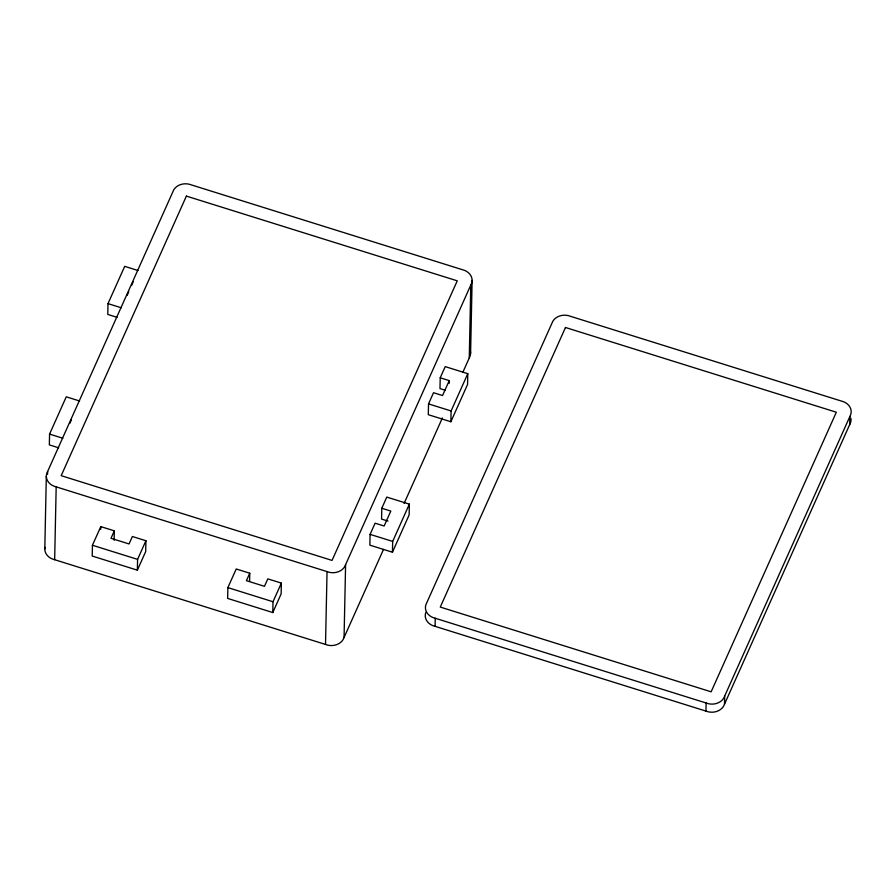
<?xml version="1.0" encoding="UTF-8"?>
<svg xmlns="http://www.w3.org/2000/svg" width="896" height="896" viewBox="0 0 896 896"><rect width="100%" height="100%" fill="white"/><g stroke="black" fill="none" stroke-linecap="round" stroke-linejoin="round"><path stroke-width="1.34" d="M44.8 548.946L46.323 476.101M47.589 474.186L47.645 471.442L172.85 191.856A13.238 10.965 1.2 0 1 191.397 184.912L462.258 269.651A13.238 10.965 1.2 0 1 470.792 285.074L469.269 357.918L462.986 371.963M79.542 400.971L66.27 396.816L49.571 434.101L49.347 444.886L58.643 447.798M383.51 549.405L344.064 637.493A13.238 10.965 1.2 0 1 325.517 644.448L54.656 559.709L56.179 486.864A13.238 10.965 1.2 0 1 47.645 471.442M92.434 545.25L92.21 556.046L137.357 570.17L145.701 551.533L145.925 540.736L132.384 536.502L129.046 543.95L110.992 538.306L114.33 530.846L100.789 526.613L92.434 545.25L137.581 559.373L137.357 570.17M100.733 529.312L100.789 526.613M137.973 270.502L124.701 266.347L108.002 303.621L107.778 314.418L117.074 317.33M114.128 540.299L114.33 530.846M227.875 587.619L227.64 598.416L272.787 612.539L281.131 593.891L281.366 583.106L267.814 578.872L264.477 586.32L246.422 580.675L249.76 573.216L236.219 568.982L227.875 587.619L273.011 601.742L272.787 612.539M249.592 581.314L249.76 573.216M325.517 644.448L327.04 571.592A13.238 10.965 1.2 0 0 345.598 564.648L470.792 285.074M344.064 637.493L345.598 564.648M381.786 508.267L390.813 511.09L384.138 526.008L375.11 523.186L370.093 534.363L369.869 545.16L392.448 552.216L409.136 514.942L409.36 504.146L386.792 497.09L381.786 508.267L381.562 519.064L388.002 521.08M392.448 552.216L392.672 541.43L409.36 504.146M440.216 377.798L449.243 380.621L442.557 395.539L433.53 392.706L428.523 403.894L428.299 414.691L450.867 421.747L467.566 384.474L467.79 373.677L445.222 366.621L440.216 377.798L439.981 388.595L445.144 390.208M435.098 626.349L435.266 618.262A13.238 10.965 1.2 0 1 426.731 602.84L551.936 323.254A13.238 10.965 1.2 0 1 570.483 316.31L841.344 401.05A13.238 10.965 1.2 0 1 849.878 416.461L849.71 424.558L724.517 704.144A13.238 10.965 1.2 0 1 705.958 711.088L435.098 626.349A13.238 10.965 1.2 0 1 425.846 612.427M449.187 383.32L449.243 380.621M450.867 421.747L451.102 410.95L467.79 373.677M470.59 353.259L472.114 280.414M705.958 711.088L706.126 702.99A13.238 10.965 1.2 0 0 724.685 696.046L849.878 416.461M724.517 704.144L724.685 696.046M69.798 423.416L71.467 419.698M127.109 295.434L128.778 291.704M131.566 285.499L133.235 281.77M137.581 559.373L145.925 540.736M273.011 601.742L281.366 583.106M404.096 503.451L442.4 417.917M108.002 303.621L121.274 307.776M428.523 403.894L451.102 410.95M49.571 434.101L62.854 438.245M370.093 534.363L392.672 541.43M56.179 486.864L327.04 571.592M435.266 618.262L706.126 702.99M470.053 350.078A13.238 10.965 1.2 0 1 469.269 357.918M54.656 559.709A13.238 10.965 1.2 0 1 44.957 547.344M850.909 418.298A13.238 10.965 1.2 0 1 849.71 424.558M186.39 196.101L61.186 475.675L332.046 560.414L457.251 280.829L186.39 196.101M565.477 327.488L440.272 607.074L711.133 691.813L836.338 412.227L565.477 327.488"/></g></svg>
